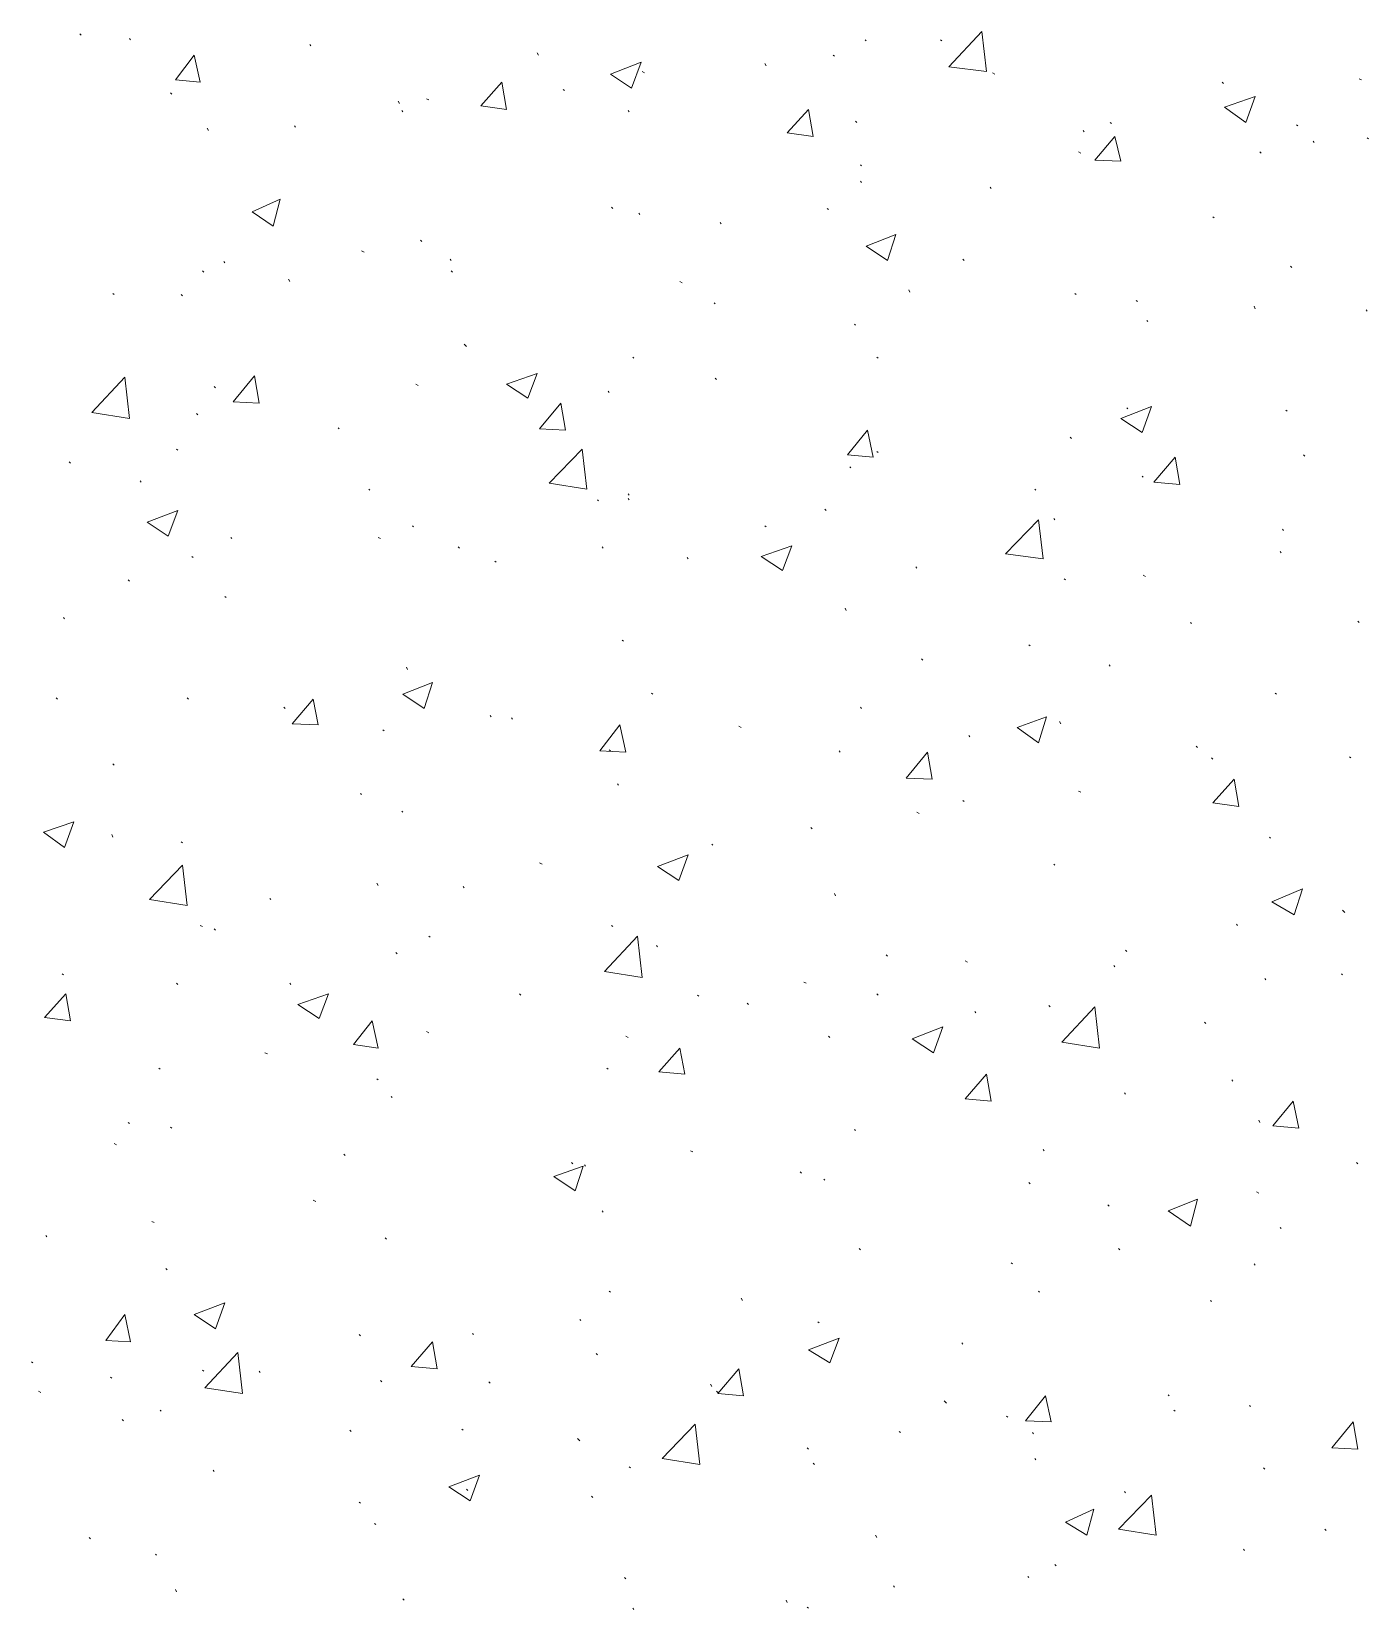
# Model space of a CAD drawing. Header units: millimetres. Extents: x 2928 to 3112, y 1220 to 1280.
# Drawn here: x 2951.358 to 2953.248, y 1253.292 to 1255.522 of the extents above; entities that cross this region are included whole.
import ezdxf

# ---------------------------------------------------------------- set-up
doc = ezdxf.new("R2010")
doc.units = ezdxf.units.MM

msp = doc.modelspace()

# ---------------------------------------------------------------- linework, layer by layer
at = {"color": 92, "linetype": 'Continuous', "lineweight": 13, "true_color": 0x00b800}
for points in [[(2951.42813, 1255.51716), (2951.42646, 1255.51882), (2951.42646, 1255.51882)], [(2951.49813, 1255.51049), (2951.49646, 1255.51216), (2951.49646, 1255.51216)], [(2952.53814, 1255.50882), (2952.53648, 1255.51049), (2952.53648, 1255.51049)], [(2952.64481, 1255.50882), (2952.64315, 1255.51049), (2952.64315, 1255.51049)], [(2952.65481, 1255.47216), (2952.70148, 1255.52216), (2952.70148, 1255.52216)], [(2952.70815, 1255.46549), (2952.70148, 1255.52216), (2952.70148, 1255.52216)], [(2951.56146, 1255.45382), (2951.58813, 1255.48882), (2951.58813, 1255.48882)], [(2951.59646, 1255.45049), (2951.58813, 1255.48882), (2951.58813, 1255.48882)], [(2951.75313, 1255.50216), (2951.75147, 1255.50382), (2951.75147, 1255.50382)], [(2952.0748, 1255.48882), (2952.07314, 1255.49216), (2952.07314, 1255.49216)], [(2952.49314, 1255.48716), (2952.49148, 1255.48882), (2952.49148, 1255.48882)], [(2952.17647, 1255.46216), (2952.21981, 1255.47882), (2952.21981, 1255.47882)], [(2952.20647, 1255.44216), (2952.21981, 1255.47882), (2952.21981, 1255.47882)], [(2952.22481, 1255.46382), (2952.22147, 1255.46549), (2952.22147, 1255.46549)], [(2952.39648, 1255.47382), (2952.39481, 1255.47716), (2952.39481, 1255.47716)], [(2952.65481, 1255.47216), (2952.70815, 1255.46549), (2952.70815, 1255.46549)], [(2952.71981, 1255.46216), (2952.71648, 1255.46382), (2952.71648, 1255.46382)], [(2951.56146, 1255.45382), (2951.59646, 1255.45049), (2951.59646, 1255.45049)], [(2951.99314, 1255.41716), (2952.02314, 1255.45049), (2952.02314, 1255.45049)], [(2952.0298, 1255.41216), (2952.02314, 1255.45049), (2952.02314, 1255.45049)], [(2952.17647, 1255.46216), (2952.20647, 1255.44216), (2952.20647, 1255.44216)], [(2953.04315, 1255.44882), (2953.04148, 1255.45049), (2953.04148, 1255.45049)], [(2953.23815, 1255.45382), (2953.23482, 1255.45549), (2953.23482, 1255.45549)], [(2951.55646, 1255.43382), (2951.5548, 1255.43549), (2951.5548, 1255.43549)], [(2951.87813, 1255.42049), (2951.87647, 1255.42382), (2951.87647, 1255.42382)], [(2951.9198, 1255.42549), (2951.91647, 1255.42716), (2951.91647, 1255.42716)], [(2952.11147, 1255.43882), (2952.1098, 1255.44049), (2952.1098, 1255.44049)], [(2953.04482, 1255.41549), (2953.08815, 1255.43049), (2953.08815, 1255.43049)], [(2953.07482, 1255.39382), (2953.08815, 1255.43049), (2953.08815, 1255.43049)], [(2951.88313, 1255.40882), (2951.88147, 1255.41049), (2951.88147, 1255.41049)], [(2951.99314, 1255.41716), (2952.0298, 1255.41216), (2952.0298, 1255.41216)], [(2952.20314, 1255.40882), (2952.20147, 1255.41049), (2952.20147, 1255.41049)], [(2952.42648, 1255.37882), (2952.45648, 1255.41216), (2952.45648, 1255.41216)], [(2952.46314, 1255.37382), (2952.45648, 1255.41216), (2952.45648, 1255.41216)], [(2953.04482, 1255.41549), (2953.07482, 1255.39382), (2953.07482, 1255.39382)], [(2951.60813, 1255.38216), (2951.60646, 1255.38549), (2951.60646, 1255.38549)], [(2951.73147, 1255.38716), (2951.7298, 1255.38882), (2951.7298, 1255.38882)], [(2952.42648, 1255.37882), (2952.46314, 1255.37382), (2952.46314, 1255.37382)], [(2952.52481, 1255.39382), (2952.52314, 1255.39549), (2952.52314, 1255.39549)], [(2952.84648, 1255.38049), (2952.84482, 1255.38216), (2952.84482, 1255.38216)], [(2952.88482, 1255.39216), (2952.88315, 1255.39382), (2952.88315, 1255.39382)], [(2953.14815, 1255.38882), (2953.14649, 1255.39049), (2953.14649, 1255.39049)], [(2952.84148, 1255.35049), (2952.83815, 1255.35216), (2952.83815, 1255.35216)], [(2952.86148, 1255.34049), (2952.88982, 1255.37382), (2952.88982, 1255.37382)], [(2952.89815, 1255.33882), (2952.88982, 1255.37382), (2952.88982, 1255.37382)], [(2953.09649, 1255.35049), (2953.09482, 1255.35216), (2953.09482, 1255.35216)], [(2953.17149, 1255.36549), (2953.16982, 1255.36716), (2953.16982, 1255.36716)], [(2953.24815, 1255.37049), (2953.24649, 1255.37216), (2953.24649, 1255.37216)], [(2952.53148, 1255.33216), (2952.52981, 1255.33382), (2952.52981, 1255.33382)], [(2952.86148, 1255.34049), (2952.89815, 1255.33882), (2952.89815, 1255.33882)], [(2952.53148, 1255.30882), (2952.52981, 1255.31049), (2952.52981, 1255.31049)], [(2951.6698, 1255.26715), (2951.7098, 1255.28549), (2951.7098, 1255.28549)], [(2951.6998, 1255.24715), (2951.7098, 1255.28549), (2951.7098, 1255.28549)], [(2952.71481, 1255.30049), (2952.71315, 1255.30216), (2952.71315, 1255.30216)], [(2951.6698, 1255.26715), (2951.6998, 1255.24715), (2951.6998, 1255.24715)], [(2952.17981, 1255.27215), (2952.17814, 1255.27382), (2952.17814, 1255.27382)], [(2952.21814, 1255.26382), (2952.21647, 1255.26549), (2952.21647, 1255.26549)], [(2952.48481, 1255.27049), (2952.48314, 1255.27215), (2952.48314, 1255.27215)], [(2952.33314, 1255.25049), (2952.33147, 1255.25215), (2952.33147, 1255.25215)], [(2953.02982, 1255.25882), (2953.02815, 1255.26049), (2953.02815, 1255.26049)], [(2951.9098, 1255.22549), (2951.90814, 1255.22715), (2951.90814, 1255.22715)], [(2952.53814, 1255.21882), (2952.57981, 1255.23549), (2952.57981, 1255.23549)], [(2952.53814, 1255.21882), (2952.56814, 1255.19882), (2952.56814, 1255.19882)], [(2952.56814, 1255.19882), (2952.57981, 1255.23549), (2952.57981, 1255.23549)], [(2951.63146, 1255.19549), (2951.6298, 1255.19715), (2951.6298, 1255.19715)], [(2951.82813, 1255.21049), (2951.8248, 1255.21215), (2951.8248, 1255.21215)], [(2951.95147, 1255.19882), (2951.9498, 1255.20049), (2951.9498, 1255.20049)], [(2952.67648, 1255.19882), (2952.67481, 1255.20049), (2952.67481, 1255.20049)], [(2951.60146, 1255.18215), (2951.5998, 1255.18382), (2951.5998, 1255.18382)], [(2951.95314, 1255.18215), (2951.95147, 1255.18382), (2951.95147, 1255.18382)], [(2953.13982, 1255.18882), (2953.13815, 1255.19049), (2953.13815, 1255.19049)], [(2951.4748, 1255.15049), (2951.47313, 1255.15215), (2951.47313, 1255.15215)], [(2951.72313, 1255.16882), (2951.72147, 1255.17215), (2951.72147, 1255.17215)], [(2952.27814, 1255.16715), (2952.27481, 1255.16882), (2952.27481, 1255.16882)], [(2952.59981, 1255.15382), (2952.59815, 1255.15715), (2952.59815, 1255.15715)], [(2952.83482, 1255.15049), (2952.83315, 1255.15215), (2952.83315, 1255.15215)], [(2951.57146, 1255.14882), (2951.5698, 1255.15049), (2951.5698, 1255.15049)], [(2952.32481, 1255.13715), (2952.32314, 1255.13882), (2952.32314, 1255.13882)], [(2952.92148, 1255.14049), (2952.91982, 1255.14215), (2952.91982, 1255.14215)], [(2953.08815, 1255.13049), (2953.08649, 1255.13382), (2953.08649, 1255.13382)], [(2952.52314, 1255.10715), (2952.52148, 1255.10882), (2952.52148, 1255.10882)], [(2952.93648, 1255.11215), (2952.93482, 1255.11382), (2952.93482, 1255.11382)], [(2953.24649, 1255.12715), (2953.24482, 1255.12882), (2953.24482, 1255.12882)], [(2951.97314, 1255.07715), (2951.9698, 1255.08049), (2951.9698, 1255.08049)], [(2952.20981, 1255.06048), (2952.20814, 1255.06215), (2952.20814, 1255.06215)], [(2952.55481, 1255.06048), (2952.55314, 1255.06215), (2952.55314, 1255.06215)], [(2951.44313, 1254.98382), (2951.4898, 1255.03382), (2951.4898, 1255.03382)], [(2951.49646, 1254.97548), (2951.4898, 1255.03382), (2951.4898, 1255.03382)], [(2951.61813, 1255.01882), (2951.61646, 1255.02048), (2951.61646, 1255.02048)], [(2951.64313, 1254.99882), (2951.67313, 1255.03548), (2951.67313, 1255.03548)], [(2951.6798, 1254.99715), (2951.67313, 1255.03548), (2951.67313, 1255.03548)], [(2951.9048, 1255.02215), (2951.90147, 1255.02382), (2951.90147, 1255.02382)], [(2952.0298, 1255.02382), (2952.07314, 1255.03882), (2952.07314, 1255.03882)], [(2952.0298, 1255.02382), (2952.0598, 1255.00382), (2952.0598, 1255.00382)], [(2952.0598, 1255.00382), (2952.07314, 1255.03882), (2952.07314, 1255.03882)], [(2952.32647, 1255.03048), (2952.32481, 1255.03215), (2952.32481, 1255.03215)], [(2951.64313, 1254.99882), (2951.6798, 1254.99715), (2951.6798, 1254.99715)], [(2952.07647, 1254.96048), (2952.10647, 1254.99715), (2952.10647, 1254.99715)], [(2952.11314, 1254.95882), (2952.10647, 1254.99715), (2952.10647, 1254.99715)], [(2952.17481, 1255.01215), (2952.17314, 1255.01382), (2952.17314, 1255.01382)], [(2951.44313, 1254.98382), (2951.49646, 1254.97548), (2951.49646, 1254.97548)], [(2951.59313, 1254.98048), (2951.59146, 1254.98215), (2951.59146, 1254.98215)], [(2952.89815, 1254.97548), (2952.94148, 1254.99215), (2952.94148, 1254.99215)], [(2952.89815, 1254.97548), (2952.92815, 1254.95548), (2952.92815, 1254.95548)], [(2952.90815, 1254.98882), (2952.90648, 1254.99048), (2952.90648, 1254.99048)], [(2952.92815, 1254.95548), (2952.94148, 1254.99215), (2952.94148, 1254.99215)], [(2953.13315, 1254.98548), (2953.13149, 1254.98715), (2953.13149, 1254.98715)], [(2951.79313, 1254.96048), (2951.79147, 1254.96215), (2951.79147, 1254.96215)], [(2952.07647, 1254.96048), (2952.11314, 1254.95882), (2952.11314, 1254.95882)], [(2952.51148, 1254.92382), (2952.53981, 1254.95882), (2952.53981, 1254.95882)], [(2952.54814, 1254.92048), (2952.53981, 1254.95882), (2952.53981, 1254.95882)], [(2951.5648, 1254.93048), (2951.56313, 1254.93215), (2951.56313, 1254.93215)], [(2952.0898, 1254.88382), (2952.13647, 1254.93215), (2952.13647, 1254.93215)], [(2952.14314, 1254.87548), (2952.13647, 1254.93215), (2952.13647, 1254.93215)], [(2952.55481, 1254.92715), (2952.55314, 1254.92882), (2952.55314, 1254.92882)], [(2952.82815, 1254.94715), (2952.82648, 1254.94882), (2952.82648, 1254.94882)], [(2951.41313, 1254.91215), (2951.41146, 1254.91382), (2951.41146, 1254.91382)], [(2952.51148, 1254.92382), (2952.54814, 1254.92048), (2952.54814, 1254.92048)], [(2952.51648, 1254.90548), (2952.51481, 1254.90715), (2952.51481, 1254.90715)], [(2952.94482, 1254.88548), (2952.97482, 1254.92048), (2952.97482, 1254.92048)], [(2952.98148, 1254.88215), (2952.97482, 1254.92048), (2952.97482, 1254.92048)], [(2953.15815, 1254.92215), (2953.15649, 1254.92382), (2953.15649, 1254.92382)], [(2951.51313, 1254.88548), (2951.51146, 1254.88715), (2951.51146, 1254.88715)], [(2952.0898, 1254.88382), (2952.14314, 1254.87548), (2952.14314, 1254.87548)], [(2952.92982, 1254.89215), (2952.92815, 1254.89382), (2952.92815, 1254.89382)], [(2952.94482, 1254.88548), (2952.98148, 1254.88215), (2952.98148, 1254.88215)], [(2951.83647, 1254.87382), (2951.8348, 1254.87548), (2951.8348, 1254.87548)], [(2952.20314, 1254.86715), (2952.20147, 1254.86882), (2952.20147, 1254.86882)], [(2952.20314, 1254.86048), (2952.20147, 1254.86215), (2952.20147, 1254.86215)], [(2952.77815, 1254.87382), (2952.77648, 1254.87548), (2952.77648, 1254.87548)], [(2951.52146, 1254.82881), (2951.5648, 1254.84548), (2951.5648, 1254.84548)], [(2951.55146, 1254.80881), (2951.5648, 1254.84548), (2951.5648, 1254.84548)], [(2952.15981, 1254.85882), (2952.15814, 1254.86048), (2952.15814, 1254.86048)], [(2952.48148, 1254.84548), (2952.47981, 1254.84715), (2952.47981, 1254.84715)], [(2951.52146, 1254.82881), (2951.55146, 1254.80881), (2951.55146, 1254.80881)], [(2951.89814, 1254.82215), (2951.89647, 1254.82381), (2951.89647, 1254.82381)], [(2952.39648, 1254.82215), (2952.39481, 1254.82381), (2952.39481, 1254.82381)], [(2952.73481, 1254.78381), (2952.78148, 1254.83215), (2952.78148, 1254.83215)], [(2952.78815, 1254.77715), (2952.78148, 1254.83215), (2952.78148, 1254.83215)], [(2952.80481, 1254.83215), (2952.80315, 1254.83382), (2952.80315, 1254.83382)], [(2953.12815, 1254.81715), (2953.12649, 1254.81881), (2953.12649, 1254.81881)], [(2951.64146, 1254.80548), (2951.6398, 1254.80715), (2951.6398, 1254.80715)], [(2951.85147, 1254.80548), (2951.84813, 1254.80715), (2951.84813, 1254.80715)], [(2952.38981, 1254.78048), (2952.43314, 1254.79548), (2952.43314, 1254.79548)], [(2952.41981, 1254.76048), (2952.43314, 1254.79548), (2952.43314, 1254.79548)], [(2951.58646, 1254.77881), (2951.5848, 1254.78048), (2951.5848, 1254.78048)], [(2951.96314, 1254.79215), (2951.96147, 1254.79381), (2951.96147, 1254.79381)], [(2952.0148, 1254.77215), (2952.01314, 1254.77381), (2952.01314, 1254.77381)], [(2952.16647, 1254.79215), (2952.16481, 1254.79381), (2952.16481, 1254.79381)], [(2952.28647, 1254.77715), (2952.28481, 1254.77881), (2952.28481, 1254.77881)], [(2952.38981, 1254.78048), (2952.41981, 1254.76048), (2952.41981, 1254.76048)], [(2952.73481, 1254.78381), (2952.78815, 1254.77715), (2952.78815, 1254.77715)], [(2953.12482, 1254.78548), (2953.12315, 1254.78715), (2953.12315, 1254.78715)], [(2952.60981, 1254.76381), (2952.60815, 1254.76548), (2952.60815, 1254.76548)], [(2952.93315, 1254.75215), (2952.92982, 1254.75381), (2952.92982, 1254.75381)], [(2951.49646, 1254.74548), (2951.4948, 1254.74715), (2951.4948, 1254.74715)], [(2952.81981, 1254.74715), (2952.81815, 1254.74881), (2952.81815, 1254.74881)], [(2951.63313, 1254.72215), (2951.63146, 1254.72381), (2951.63146, 1254.72381)], [(2952.50981, 1254.70381), (2952.50814, 1254.70715), (2952.50814, 1254.70715)], [(2951.40479, 1254.69215), (2951.40313, 1254.69381), (2951.40313, 1254.69381)], [(2952.99815, 1254.68548), (2952.99648, 1254.68715), (2952.99648, 1254.68715)], [(2953.23482, 1254.68715), (2953.23315, 1254.68881), (2953.23315, 1254.68881)], [(2952.19481, 1254.66048), (2952.19314, 1254.66215), (2952.19314, 1254.66215)], [(2952.76981, 1254.65381), (2952.76815, 1254.65548), (2952.76815, 1254.65548)], [(2951.8898, 1254.62048), (2951.88813, 1254.62381), (2951.88813, 1254.62381)], [(2952.61815, 1254.63381), (2952.61648, 1254.63548), (2952.61648, 1254.63548)], [(2952.88315, 1254.62548), (2952.88148, 1254.62715), (2952.88148, 1254.62715)], [(2951.88313, 1254.58548), (2951.9248, 1254.60215), (2951.9248, 1254.60215)], [(2951.91314, 1254.56548), (2951.9248, 1254.60215), (2951.9248, 1254.60215)], [(2951.39479, 1254.57881), (2951.39313, 1254.58048), (2951.39313, 1254.58048)], [(2951.5798, 1254.57881), (2951.57813, 1254.58048), (2951.57813, 1254.58048)], [(2951.72647, 1254.54381), (2951.75647, 1254.57881), (2951.75647, 1254.57881)], [(2951.76313, 1254.54214), (2951.75647, 1254.57881), (2951.75647, 1254.57881)], [(2951.88313, 1254.58548), (2951.91314, 1254.56548), (2951.91314, 1254.56548)], [(2952.23647, 1254.58548), (2952.23481, 1254.58714), (2952.23481, 1254.58714)], [(2953.11815, 1254.58548), (2953.11649, 1254.58714), (2953.11649, 1254.58714)], [(2951.71647, 1254.56548), (2951.7148, 1254.56714), (2951.7148, 1254.56714)], [(2952.00814, 1254.55381), (2952.00647, 1254.55548), (2952.00647, 1254.55548)], [(2952.03814, 1254.55048), (2952.03647, 1254.55214), (2952.03647, 1254.55214)], [(2952.53148, 1254.56548), (2952.52981, 1254.56714), (2952.52981, 1254.56714)], [(2952.75148, 1254.53881), (2952.79315, 1254.55381), (2952.79315, 1254.55381)], [(2952.78148, 1254.51714), (2952.79315, 1254.55381), (2952.79315, 1254.55381)], [(2951.72647, 1254.54381), (2951.76313, 1254.54214), (2951.76313, 1254.54214)], [(2951.85647, 1254.53381), (2951.8548, 1254.53548), (2951.8548, 1254.53548)], [(2952.16147, 1254.50548), (2952.18981, 1254.54214), (2952.18981, 1254.54214)], [(2952.19814, 1254.50381), (2952.18981, 1254.54214), (2952.18981, 1254.54214)], [(2952.36148, 1254.53881), (2952.35814, 1254.54048), (2952.35814, 1254.54048)], [(2952.68481, 1254.52548), (2952.68315, 1254.52714), (2952.68315, 1254.52714)], [(2952.75148, 1254.53881), (2952.78148, 1254.51714), (2952.78148, 1254.51714)], [(2952.81315, 1254.54381), (2952.81148, 1254.54714), (2952.81148, 1254.54714)], [(2952.16147, 1254.50548), (2952.19814, 1254.50381), (2952.19814, 1254.50381)], [(2952.17647, 1254.50548), (2952.17481, 1254.50714), (2952.17481, 1254.50714)], [(2952.50148, 1254.50381), (2952.49981, 1254.50548), (2952.49981, 1254.50548)], [(2953.00648, 1254.51048), (2953.00482, 1254.51214), (2953.00482, 1254.51214)], [(2951.4748, 1254.48548), (2951.47313, 1254.48714), (2951.47313, 1254.48714)], [(2952.59481, 1254.46714), (2952.62481, 1254.50381), (2952.62481, 1254.50381)], [(2952.63148, 1254.46548), (2952.62481, 1254.50381), (2952.62481, 1254.50381)], [(2953.02815, 1254.49381), (2953.02648, 1254.49548), (2953.02648, 1254.49548)], [(2953.22315, 1254.49548), (2953.22149, 1254.49714), (2953.22149, 1254.49714)], [(2952.59481, 1254.46714), (2952.63148, 1254.46548), (2952.63148, 1254.46548)], [(2953.02815, 1254.43214), (2953.05815, 1254.46548), (2953.05815, 1254.46548)], [(2953.06482, 1254.42714), (2953.05815, 1254.46548), (2953.05815, 1254.46548)], [(2951.8248, 1254.44381), (2951.82313, 1254.44548), (2951.82313, 1254.44548)], [(2952.18814, 1254.45714), (2952.18647, 1254.45881), (2952.18647, 1254.45881)], [(2952.84148, 1254.44714), (2952.83815, 1254.44881), (2952.83815, 1254.44881)], [(2951.88313, 1254.41881), (2951.88147, 1254.42048), (2951.88147, 1254.42048)], [(2952.61315, 1254.41714), (2952.60981, 1254.41881), (2952.60981, 1254.41881)], [(2952.67648, 1254.43381), (2952.67481, 1254.43548), (2952.67481, 1254.43548)], [(2953.02815, 1254.43214), (2953.06482, 1254.42714), (2953.06482, 1254.42714)], [(2951.37479, 1254.39048), (2951.41813, 1254.40548), (2951.41813, 1254.40548)], [(2951.40479, 1254.36881), (2951.41813, 1254.40548), (2951.41813, 1254.40548)], [(2952.46148, 1254.39548), (2952.45981, 1254.39714), (2952.45981, 1254.39714)], [(2951.37479, 1254.39048), (2951.40479, 1254.36881), (2951.40479, 1254.36881)], [(2951.47313, 1254.38381), (2951.47146, 1254.38714), (2951.47146, 1254.38714)], [(2951.57146, 1254.37548), (2951.5698, 1254.37714), (2951.5698, 1254.37714)], [(2952.32147, 1254.37214), (2952.31981, 1254.37381), (2952.31981, 1254.37381)], [(2953.10982, 1254.38214), (2953.10815, 1254.38381), (2953.10815, 1254.38381)], [(2952.24314, 1254.34214), (2952.28647, 1254.35881), (2952.28647, 1254.35881)], [(2952.27314, 1254.32214), (2952.28647, 1254.35881), (2952.28647, 1254.35881)], [(2951.5248, 1254.29547), (2951.57146, 1254.34381), (2951.57146, 1254.34381)], [(2951.57813, 1254.28714), (2951.57146, 1254.34381), (2951.57146, 1254.34381)], [(2952.0798, 1254.34547), (2952.07647, 1254.34714), (2952.07647, 1254.34714)], [(2952.24314, 1254.34214), (2952.27314, 1254.32214), (2952.27314, 1254.32214)], [(2952.80481, 1254.34381), (2952.80315, 1254.34547), (2952.80315, 1254.34547)], [(2951.84813, 1254.31547), (2951.84647, 1254.31881), (2951.84647, 1254.31881)], [(2951.9698, 1254.31214), (2951.96814, 1254.31381), (2951.96814, 1254.31381)], [(2952.49481, 1254.30047), (2952.49314, 1254.30381), (2952.49314, 1254.30381)], [(2953.11149, 1254.29214), (2953.15482, 1254.31047), (2953.15482, 1254.31047)], [(2953.14315, 1254.27381), (2953.15482, 1254.31047), (2953.15482, 1254.31047)], [(2951.5248, 1254.29547), (2951.57813, 1254.28714), (2951.57813, 1254.28714)], [(2951.69647, 1254.29547), (2951.6948, 1254.29714), (2951.6948, 1254.29714)], [(2953.11149, 1254.29214), (2953.14315, 1254.27381), (2953.14315, 1254.27381)], [(2953.06315, 1254.25881), (2953.06149, 1254.26047), (2953.06149, 1254.26047)], [(2953.21482, 1254.27714), (2953.21149, 1254.28047), (2953.21149, 1254.28047)], [(2951.5998, 1254.25714), (2951.59646, 1254.25881), (2951.59646, 1254.25881)], [(2951.61813, 1254.25214), (2951.61646, 1254.25381), (2951.61646, 1254.25381)], [(2951.92147, 1254.24214), (2951.9198, 1254.24381), (2951.9198, 1254.24381)], [(2952.16814, 1254.19381), (2952.21481, 1254.24381), (2952.21481, 1254.24381)], [(2952.17981, 1254.25714), (2952.17814, 1254.25881), (2952.17814, 1254.25881)], [(2952.22147, 1254.18547), (2952.21481, 1254.24381), (2952.21481, 1254.24381)], [(2951.8748, 1254.21881), (2951.87313, 1254.22047), (2951.87313, 1254.22047)], [(2952.24314, 1254.22881), (2952.24147, 1254.23047), (2952.24147, 1254.23047)], [(2952.56814, 1254.21547), (2952.56648, 1254.21714), (2952.56648, 1254.21714)], [(2952.90648, 1254.22214), (2952.90482, 1254.22381), (2952.90482, 1254.22381)], [(2952.16814, 1254.19381), (2952.22147, 1254.18547), (2952.22147, 1254.18547)], [(2952.68148, 1254.20714), (2952.67815, 1254.20881), (2952.67815, 1254.20881)], [(2952.88982, 1254.20047), (2952.88815, 1254.20214), (2952.88815, 1254.20214)], [(2951.40313, 1254.18881), (2951.40146, 1254.19047), (2951.40146, 1254.19047)], [(2951.5648, 1254.17547), (2951.56313, 1254.17714), (2951.56313, 1254.17714)], [(2951.7248, 1254.17547), (2951.72313, 1254.17714), (2951.72313, 1254.17714)], [(2952.45314, 1254.17714), (2952.44981, 1254.17881), (2952.44981, 1254.17881)], [(2953.10315, 1254.18214), (2953.10149, 1254.18381), (2953.10149, 1254.18381)], [(2953.21149, 1254.18881), (2953.20982, 1254.19047), (2953.20982, 1254.19047)], [(2951.37646, 1254.1288), (2951.40646, 1254.16214), (2951.40646, 1254.16214)], [(2951.41313, 1254.1238), (2951.40646, 1254.16214), (2951.40646, 1254.16214)], [(2951.7348, 1254.14714), (2951.77813, 1254.16214), (2951.77813, 1254.16214)], [(2951.7648, 1254.12714), (2951.77813, 1254.16214), (2951.77813, 1254.16214)], [(2952.0498, 1254.16047), (2952.04814, 1254.16214), (2952.04814, 1254.16214)], [(2952.30147, 1254.15881), (2952.29981, 1254.16047), (2952.29981, 1254.16047)], [(2952.37148, 1254.14714), (2952.36981, 1254.14881), (2952.36981, 1254.14881)], [(2952.55481, 1254.16047), (2952.55314, 1254.16214), (2952.55314, 1254.16214)], [(2951.37646, 1254.1288), (2951.41313, 1254.1238), (2951.41313, 1254.1238)], [(2951.7348, 1254.14714), (2951.7648, 1254.12714), (2951.7648, 1254.12714)], [(2952.69315, 1254.13547), (2952.69148, 1254.13714), (2952.69148, 1254.13714)], [(2952.79815, 1254.14381), (2952.79648, 1254.14547), (2952.79648, 1254.14547)], [(2952.81481, 1254.0938), (2952.86148, 1254.14381), (2952.86148, 1254.14381)], [(2952.86815, 1254.08547), (2952.86148, 1254.14381), (2952.86148, 1254.14381)], [(2951.81313, 1254.09047), (2951.8398, 1254.1238), (2951.8398, 1254.1238)], [(2951.84813, 1254.08547), (2951.8398, 1254.1238), (2951.8398, 1254.1238)], [(2951.9198, 1254.10714), (2951.91647, 1254.1088), (2951.91647, 1254.1088)], [(2952.60315, 1254.0988), (2952.64648, 1254.11547), (2952.64648, 1254.11547)], [(2952.63315, 1254.0788), (2952.64648, 1254.11547), (2952.64648, 1254.11547)], [(2953.01815, 1254.12047), (2953.01648, 1254.12214), (2953.01648, 1254.12214)], [(2951.81313, 1254.09047), (2951.84813, 1254.08547), (2951.84813, 1254.08547)], [(2952.20147, 1254.10047), (2952.19814, 1254.10214), (2952.19814, 1254.10214)], [(2952.24481, 1254.05214), (2952.27481, 1254.08547), (2952.27481, 1254.08547)], [(2952.28147, 1254.0488), (2952.27481, 1254.08547), (2952.27481, 1254.08547)], [(2952.48648, 1254.10047), (2952.48481, 1254.10214), (2952.48481, 1254.10214)], [(2952.60315, 1254.0988), (2952.63315, 1254.0788), (2952.63315, 1254.0788)], [(2952.81481, 1254.0938), (2952.86815, 1254.08547), (2952.86815, 1254.08547)], [(2951.69147, 1254.07714), (2951.68813, 1254.0788), (2951.68813, 1254.0788)], [(2951.5398, 1254.05547), (2951.53813, 1254.05714), (2951.53813, 1254.05714)], [(2951.84813, 1254.04047), (2951.84647, 1254.04214), (2951.84647, 1254.04214)], [(2952.17314, 1254.05547), (2952.17147, 1254.05714), (2952.17147, 1254.05714)], [(2952.24481, 1254.05214), (2952.28147, 1254.0488), (2952.28147, 1254.0488)], [(2952.67815, 1254.0138), (2952.70815, 1254.0488), (2952.70815, 1254.0488)], [(2952.71481, 1254.01047), (2952.70815, 1254.0488), (2952.70815, 1254.0488)], [(2953.05648, 1254.0388), (2953.05482, 1254.04047), (2953.05482, 1254.04047)], [(2951.86813, 1254.01547), (2951.86647, 1254.01714), (2951.86647, 1254.01714)], [(2952.90482, 1254.02047), (2952.90315, 1254.02214), (2952.90315, 1254.02214)], [(2952.67815, 1254.0138), (2952.71481, 1254.01047), (2952.71481, 1254.01047)], [(2953.11315, 1253.97547), (2953.14149, 1254.01047), (2953.14149, 1254.01047)], [(2953.14982, 1253.97214), (2953.14149, 1254.01047), (2953.14149, 1254.01047)], [(2951.49646, 1253.9788), (2951.4948, 1253.98047), (2951.4948, 1253.98047)], [(2951.55646, 1253.97214), (2951.5548, 1253.9738), (2951.5548, 1253.9738)], [(2952.52314, 1253.9688), (2952.52148, 1253.97047), (2952.52148, 1253.97047)], [(2953.09482, 1253.98047), (2953.09315, 1253.9838), (2953.09315, 1253.9838)], [(2953.11315, 1253.97547), (2953.14982, 1253.97214), (2953.14982, 1253.97214)], [(2951.47813, 1253.9488), (2951.4748, 1253.95047), (2951.4748, 1253.95047)], [(2951.80147, 1253.9338), (2951.7998, 1253.93547), (2951.7998, 1253.93547)], [(2952.29314, 1253.9388), (2952.28981, 1253.94047), (2952.28981, 1253.94047)], [(2952.78981, 1253.94047), (2952.78815, 1253.94214), (2952.78815, 1253.94214)], [(2952.09647, 1253.9038), (2952.13814, 1253.9188), (2952.13814, 1253.9188)], [(2952.09647, 1253.9038), (2952.12647, 1253.8838), (2952.12647, 1253.8838)], [(2952.12314, 1253.92214), (2952.12147, 1253.9238), (2952.12147, 1253.9238)], [(2952.12647, 1253.8838), (2952.13814, 1253.9188), (2952.13814, 1253.9188)], [(2952.14147, 1253.9188), (2952.13981, 1253.92047), (2952.13981, 1253.92047)], [(2952.44648, 1253.9088), (2952.44481, 1253.91047), (2952.44481, 1253.91047)], [(2953.23315, 1253.92214), (2953.23149, 1253.9238), (2953.23149, 1253.9238)], [(2952.47981, 1253.8988), (2952.47814, 1253.90047), (2952.47814, 1253.90047)], [(2952.76981, 1253.8938), (2952.76815, 1253.89547), (2952.76815, 1253.89547)], [(2953.09315, 1253.88047), (2953.08982, 1253.88213), (2953.08982, 1253.88213)], [(2951.7598, 1253.8688), (2951.75647, 1253.87047), (2951.75647, 1253.87047)], [(2952.88148, 1253.86213), (2952.87982, 1253.8638), (2952.87982, 1253.8638)], [(2952.96482, 1253.85547), (2953.00648, 1253.87213), (2953.00648, 1253.87213)], [(2952.99648, 1253.8338), (2953.00648, 1253.87213), (2953.00648, 1253.87213)], [(2951.53146, 1253.8388), (2951.52813, 1253.84047), (2951.52813, 1253.84047)], [(2952.16647, 1253.8538), (2952.16481, 1253.85547), (2952.16481, 1253.85547)], [(2952.96482, 1253.85547), (2952.99648, 1253.8338), (2952.99648, 1253.8338)], [(2951.37979, 1253.8188), (2951.37813, 1253.82047), (2951.37813, 1253.82047)], [(2951.8598, 1253.81547), (2951.85813, 1253.81713), (2951.85813, 1253.81713)], [(2953.12482, 1253.83047), (2953.12315, 1253.83213), (2953.12315, 1253.83213)], [(2952.52981, 1253.80047), (2952.52814, 1253.80213), (2952.52814, 1253.80213)], [(2952.89648, 1253.80047), (2952.89482, 1253.80213), (2952.89482, 1253.80213)], [(2951.5498, 1253.77213), (2951.54813, 1253.7738), (2951.54813, 1253.7738)], [(2952.74481, 1253.78047), (2952.74315, 1253.78213), (2952.74315, 1253.78213)], [(2953.08815, 1253.7788), (2953.08649, 1253.78047), (2953.08649, 1253.78047)], [(2951.58813, 1253.7088), (2951.63146, 1253.72547), (2951.63146, 1253.72547)], [(2951.61813, 1253.6888), (2951.63146, 1253.72547), (2951.63146, 1253.72547)], [(2952.17647, 1253.74047), (2952.17481, 1253.74213), (2952.17481, 1253.74213)], [(2952.36314, 1253.7288), (2952.36148, 1253.73213), (2952.36148, 1253.73213)], [(2952.78315, 1253.74047), (2952.78148, 1253.74213), (2952.78148, 1253.74213)], [(2953.02648, 1253.72713), (2953.02482, 1253.7288), (2953.02482, 1253.7288)], [(2951.46313, 1253.67213), (2951.4898, 1253.7088), (2951.4898, 1253.7088)], [(2951.49813, 1253.67047), (2951.4898, 1253.7088), (2951.4898, 1253.7088)], [(2951.58813, 1253.7088), (2951.61813, 1253.6888), (2951.61813, 1253.6888)], [(2952.13481, 1253.70047), (2952.13314, 1253.70213), (2952.13314, 1253.70213)], [(2951.82313, 1253.6788), (2951.82147, 1253.68047), (2951.82147, 1253.68047)], [(2951.98314, 1253.68047), (2951.98147, 1253.68213), (2951.98147, 1253.68213)], [(2952.47148, 1253.69713), (2952.46981, 1253.6988), (2952.46981, 1253.6988)], [(2951.46313, 1253.67213), (2951.49813, 1253.67047), (2951.49813, 1253.67047)], [(2951.8948, 1253.63546), (2951.9248, 1253.67047), (2951.9248, 1253.67047)], [(2951.93147, 1253.63213), (2951.9248, 1253.67047), (2951.9248, 1253.67047)], [(2952.45648, 1253.6588), (2952.49981, 1253.67547), (2952.49981, 1253.67547)], [(2952.45648, 1253.6588), (2952.48648, 1253.64046), (2952.48648, 1253.64046)], [(2952.48648, 1253.64046), (2952.49981, 1253.67547), (2952.49981, 1253.67547)], [(2952.67481, 1253.66713), (2952.67315, 1253.6688), (2952.67315, 1253.6688)], [(2951.35979, 1253.64046), (2951.35813, 1253.64213), (2951.35813, 1253.64213)], [(2951.60313, 1253.60546), (2951.6498, 1253.65546), (2951.6498, 1253.65546)], [(2951.65646, 1253.59713), (2951.6498, 1253.65546), (2951.6498, 1253.65546)], [(2951.8948, 1253.63546), (2951.93147, 1253.63213), (2951.93147, 1253.63213)], [(2952.15814, 1253.65213), (2952.15647, 1253.6538), (2952.15647, 1253.6538)], [(2951.47146, 1253.6188), (2951.4698, 1253.62046), (2951.4698, 1253.62046)], [(2951.60146, 1253.6288), (2951.5998, 1253.63046), (2951.5998, 1253.63046)], [(2951.68147, 1253.62713), (2951.6798, 1253.6288), (2951.6798, 1253.6288)], [(2951.85313, 1253.6138), (2951.85147, 1253.61546), (2951.85147, 1253.61546)], [(2952.00647, 1253.61213), (2952.0048, 1253.6138), (2952.0048, 1253.6138)], [(2952.32814, 1253.59713), (2952.35814, 1253.63213), (2952.35814, 1253.63213)], [(2952.36481, 1253.5938), (2952.35814, 1253.63213), (2952.35814, 1253.63213)], [(2951.37146, 1253.5988), (2951.36813, 1253.60046), (2951.36813, 1253.60046)], [(2951.60313, 1253.60546), (2951.65646, 1253.59713), (2951.65646, 1253.59713)], [(2952.31981, 1253.60713), (2952.31814, 1253.61046), (2952.31814, 1253.61046)], [(2952.32814, 1253.5988), (2952.32647, 1253.60046), (2952.32647, 1253.60046)], [(2952.32814, 1253.59713), (2952.36481, 1253.5938), (2952.36481, 1253.5938)], [(2952.76315, 1253.5588), (2952.79148, 1253.5938), (2952.79148, 1253.5938)], [(2952.79981, 1253.55713), (2952.79148, 1253.5938), (2952.79148, 1253.5938)], [(2952.96648, 1253.5938), (2952.96482, 1253.59546), (2952.96482, 1253.59546)], [(2951.54146, 1253.57213), (2951.5398, 1253.5738), (2951.5398, 1253.5738)], [(2952.65148, 1253.5838), (2952.64815, 1253.58713), (2952.64815, 1253.58713)], [(2952.97482, 1253.57213), (2952.97315, 1253.5738), (2952.97315, 1253.5738)], [(2953.08149, 1253.5788), (2953.07982, 1253.58046), (2953.07982, 1253.58046)], [(2951.48813, 1253.5588), (2951.48646, 1253.56046), (2951.48646, 1253.56046)], [(2951.96814, 1253.54546), (2951.96647, 1253.54713), (2951.96647, 1253.54713)], [(2952.24981, 1253.50546), (2952.29647, 1253.5538), (2952.29647, 1253.5538)], [(2952.30314, 1253.49713), (2952.29647, 1253.5538), (2952.29647, 1253.5538)], [(2952.73815, 1253.5638), (2952.73648, 1253.56546), (2952.73648, 1253.56546)], [(2952.76315, 1253.5588), (2952.79981, 1253.55713), (2952.79981, 1253.55713)], [(2953.19649, 1253.52046), (2953.22649, 1253.55713), (2953.22649, 1253.55713)], [(2953.23315, 1253.5188), (2953.22649, 1253.55713), (2953.22649, 1253.55713)], [(2951.8098, 1253.5438), (2951.80813, 1253.54546), (2951.80813, 1253.54546)], [(2952.13314, 1253.53046), (2952.12981, 1253.5338), (2952.12981, 1253.5338)], [(2952.58648, 1253.54213), (2952.58481, 1253.5438), (2952.58481, 1253.5438)], [(2952.77481, 1253.54046), (2952.77315, 1253.54213), (2952.77315, 1253.54213)], [(2952.24981, 1253.50546), (2952.30314, 1253.49713), (2952.30314, 1253.49713)], [(2952.45648, 1253.5188), (2952.45481, 1253.52046), (2952.45481, 1253.52046)], [(2952.77815, 1253.5038), (2952.77648, 1253.50546), (2952.77648, 1253.50546)], [(2953.19649, 1253.52046), (2953.23315, 1253.5188), (2953.23315, 1253.5188)], [(2951.61646, 1253.48713), (2951.6148, 1253.4888), (2951.6148, 1253.4888)], [(2951.94814, 1253.46546), (2951.99147, 1253.48213), (2951.99147, 1253.48213)], [(2951.97814, 1253.44546), (2951.99147, 1253.48213), (2951.99147, 1253.48213)], [(2952.20481, 1253.49213), (2952.20314, 1253.4938), (2952.20314, 1253.4938)], [(2952.46481, 1253.49713), (2952.46314, 1253.4988), (2952.46314, 1253.4988)], [(2953.10149, 1253.49046), (2953.09982, 1253.49213), (2953.09982, 1253.49213)], [(2951.94814, 1253.46546), (2951.97814, 1253.44546), (2951.97814, 1253.44546)], [(2951.9748, 1253.46046), (2951.97314, 1253.46213), (2951.97314, 1253.46213)], [(2952.90482, 1253.45713), (2952.90315, 1253.4588), (2952.90315, 1253.4588)], [(2951.82313, 1253.44213), (2951.82147, 1253.4438), (2951.82147, 1253.4438)], [(2952.15147, 1253.45046), (2952.14981, 1253.45213), (2952.14981, 1253.45213)], [(2952.89482, 1253.40546), (2952.94148, 1253.4538), (2952.94148, 1253.4538)], [(2952.94815, 1253.39713), (2952.94148, 1253.4538), (2952.94148, 1253.4538)], [(2951.8448, 1253.41213), (2951.84313, 1253.41379), (2951.84313, 1253.41379)], [(2952.81981, 1253.41546), (2952.85982, 1253.4338), (2952.85982, 1253.4338)], [(2952.81981, 1253.41546), (2952.84982, 1253.39713), (2952.84982, 1253.39713)], [(2952.84982, 1253.39713), (2952.85982, 1253.4338), (2952.85982, 1253.4338)], [(2951.44146, 1253.39213), (2951.4398, 1253.39379), (2951.4398, 1253.39379)], [(2952.55314, 1253.39379), (2952.55148, 1253.39713), (2952.55148, 1253.39713)], [(2952.89482, 1253.40546), (2952.94815, 1253.39713), (2952.94815, 1253.39713)], [(2953.18815, 1253.40379), (2953.18649, 1253.40546), (2953.18649, 1253.40546)], [(2951.5348, 1253.36879), (2951.53313, 1253.37046), (2951.53313, 1253.37046)], [(2953.07315, 1253.37546), (2953.07149, 1253.37713), (2953.07149, 1253.37713)], [(2952.80648, 1253.35379), (2952.80481, 1253.35546), (2952.80481, 1253.35546)], [(2952.19814, 1253.33546), (2952.19647, 1253.33713), (2952.19647, 1253.33713)], [(2952.57814, 1253.32379), (2952.57648, 1253.32546), (2952.57648, 1253.32546)], [(2952.76815, 1253.33713), (2952.76648, 1253.33879), (2952.76648, 1253.33879)], [(2951.56313, 1253.31713), (2951.56146, 1253.32046), (2951.56146, 1253.32046)], [(2951.8848, 1253.30546), (2951.88313, 1253.30713), (2951.88313, 1253.30713)], [(2952.42648, 1253.30213), (2952.42481, 1253.30546), (2952.42481, 1253.30546)], [(2952.20981, 1253.29213), (2952.20814, 1253.29379), (2952.20814, 1253.29379)], [(2952.45648, 1253.29379), (2952.45481, 1253.29546), (2952.45481, 1253.29546)]]:
    msp.add_lwpolyline(points, dxfattribs=at)

doc.saveas('drawing.dxf')
